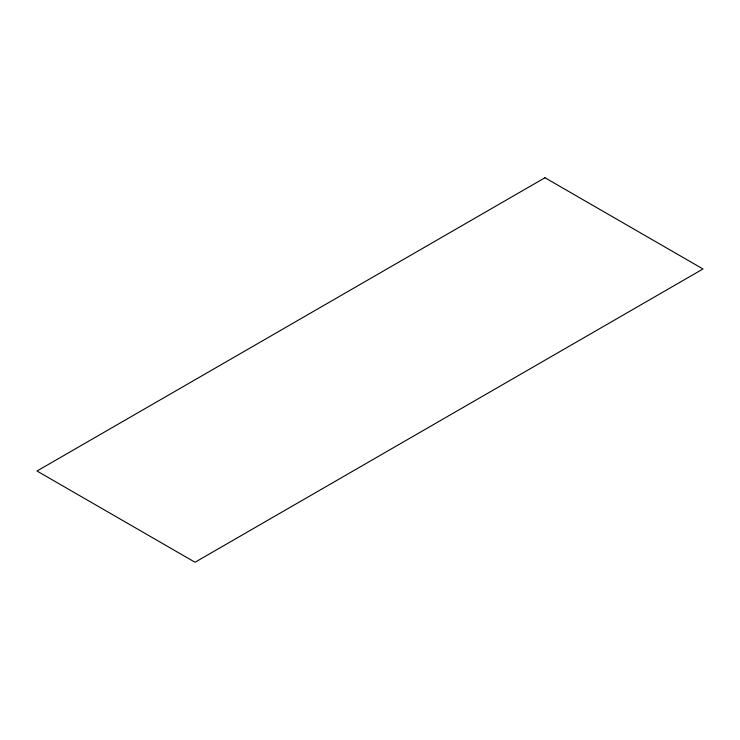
<?xml version="1.0" encoding="UTF-8"?>
<svg xmlns="http://www.w3.org/2000/svg" width="740" height="740" viewBox="0 0 740 740"><rect width="100%" height="100%" fill="white"/><g stroke="black" fill="none" stroke-linecap="round" stroke-linejoin="round"><path stroke-width="1.11" d="M544.964 177.748L37 471.019L195.036 562.252L703 268.981L544.964 177.748"/></g></svg>
